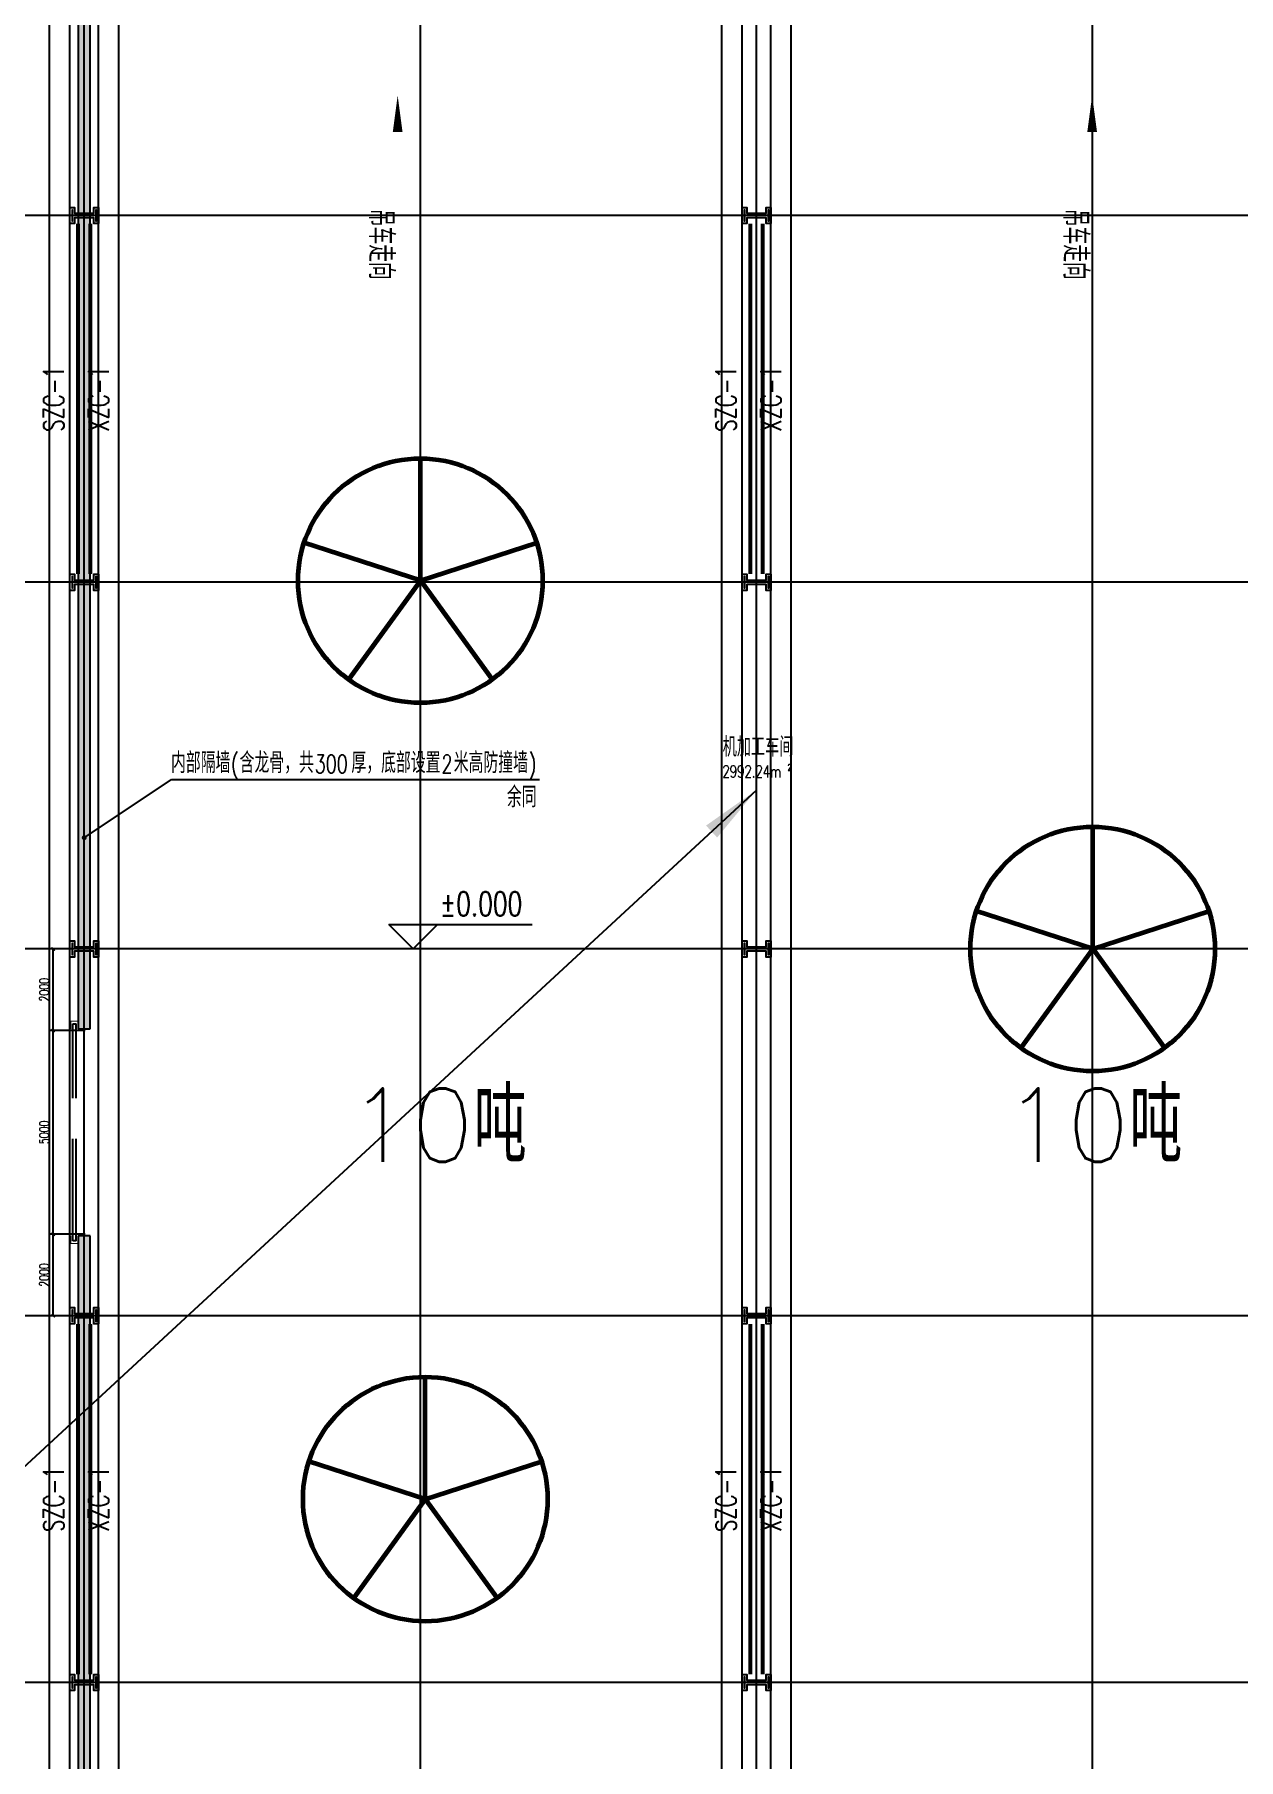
# Model space of a CAD drawing. Extents: x -954573 to 446329, y 489853 to 1226784.
# Drawn here: x -178675 to -149125, y 766930 to 809261 of the extents above; entities that cross this region are included whole.
import ezdxf
from ezdxf.enums import TextEntityAlignment as Align

# ---------------------------------------------------------------- set-up
doc = ezdxf.new("R2010")
doc.units = 0
doc.header["$LTSCALE"] = 10
doc.header["$MEASUREMENT"] = 0
for name, pattern in [('10平面$0$10平面$0$DASH', [0.35, 0.25, -0.1]), ('10平面$0$CENTER', [2, 1.25, -0.25, 0.25, -0.25]), ('10平面$0$DOTE', [2.42, 2, -0.2, 0.02, -0.2]), ('10平面$1$DASH', [0.35, 0.25, -0.1])]:
    doc.linetypes.add(name, pattern=pattern)
doc.layers.get('Defpoints').update_dxf_attribs({"color": 210})
for name, color, linetype in [('10平面$0$10平面$0$WINDOW', 8, 'Continuous'), ('10平面$0$A-AXIS-DOTE', 8, '10平面$0$DOTE'), ('10平面$0$A-AXIS-DP', 8, 'Continuous'), ('10平面$0$A-HATCH-2', 8, 'Continuous'), ('10平面$0$A-LIN-V', 8, 'Continuous'), ('10平面$0$A-SFCE', 8, 'Continuous'), ('10平面$0$A-WINDOW', 8, 'Continuous'), ('10平面$0$A-加建区域', 252, 'Continuous'), ('10平面$0$AS-WALL', 8, 'Continuous'), ('10平面$0$DIM_SYMB', 8, 'Continuous'), ('10平面$0$PUB_HATCH', 8, 'Continuous'), ('10平面$0$PUB_TEXT', 8, 'Continuous'), ('10平面$0$建-房间', 8, 'Continuous'), ('10平面$0$建-标高', 8, 'Continuous'), ('10平面$0$建-箭头', 8, 'Continuous'), ('A-LIN-V', 9, 'Continuous'), ('建-引出', 3, 'Continuous')]:
    doc.layers.add(name, color=color, linetype=linetype)
for name, color, linetype, lineweight in [('10平面$0$S-col', 2, 'Continuous', 0), ('10平面$0$THIN', 7, 'Continuous', 0), ('10平面$0$柱间支撑', 6, '10平面$0$CENTER', 0)]:
    doc.layers.add(name, color=color, linetype=linetype, lineweight=lineweight)
doc.styles.add('10平面$0$_TCH_DIM', font='SIMPLEX', dxfattribs={"bigfont": 'GBCBIG'})
doc.styles.add('10平面$0$_TCH_DIM_T3', font='SIMPLEX', dxfattribs={"width": 0.705882, "bigfont": 'GBCBIG'})
doc.styles.add('10平面$0$A-AREA', font='SIMPLEX', dxfattribs={"bigfont": 'GBCBIG'})
doc.styles.add('10平面$0$A-STANDARD', font='SIMPLEX', dxfattribs={"bigfont": 'GBCBIG'})
doc.styles.add('10平面$0$TSSD_Rein', font='tj-romans1.shx', dxfattribs={"width": 0.7, "bigfont": 'tj-hztxt.shx'})
doc.dimstyles.new('10平面$0$_TCH_ARCH&&80', dxfattribs={"dimtxt": 238, "dimasz": 80, "dimexe": 80, "dimexo": 80, "dimgap": 101, "dimtad": 1, "dimdec": 0, "dimzin": 0, "dimdsep": 46, "dimtxsty": '10平面$0$_TCH_DIM_T3', "dimblk": '10平面$0$_ArchTick', "dimcen": 0.09, "dimclrt": 7, "dimazin": 2, "dimtfac": 1, "dimtdec": 0, "dimtix": 1, "dimtmove": 2, "dimatfit": 3, "dimfxl": 0, "dimtolj": 1, "dimtzin": 0, "dimarcsym": 0})
pattern_1 = [(45, (25.49, 21.51), (-75.000002, 75.000002), [24, -82.06602]), (135, (192.46, 21.51), (-75.000002, -75.000002), [24, -82.06602])]

# ---------------------------------------------------------------- blocks, each defined once
blk = doc.blocks.new('10平面$0$dote')
at = {"layer": '10平面$0$A-AXIS-DOTE'}
for p, q in [((43282.2, -69003), (43282.2, 36662.3)), ((51532.2, -69160), (51532.2, 36662.3)), ((59782.2, -68993.9), (59782.2, 36662.3)), ((68032.2, -69160), (68032.2, 36662.3)), ((76282.2, 0), (-41310, 0)), ((76282.2, -9000), (-41310, -9000)), ((76282.2, -18000), (-41310, -18000)), ((76282.2, -27000), (-41310, -27000)), ((76282.2, -36000), (-41310, -36000))]:
    blk.add_line(p, q, dxfattribs=at)
blk = doc.blocks.new('10平面$0$G$C1A8DA1F8')
at = {"color": 2, "style": '10平面$0$A-STANDARD'}
blk.add_text('10吨', height=1800, dxfattribs=at).set_placement((-2536, -801))
blk = doc.blocks.new('10平面$0$_FZH')
at = {"layer": '10平面$0$A-HATCH-2'}
blk.add_lwpolyline([(-0.437, -0.25), (-0.437, 0.25), (-0.297, 0.25), (-0.297, 0.067), (0.298, 0.067), (0.298, 0.25), (0.438, 0.25), (0.438, -0.25), (0.298, -0.25), (0.298, -0.068), (-0.297, -0.068), (-0.297, -0.25)], close=True, dxfattribs=at)
at = {"layer": '10平面$0$S-col'}
blk.add_lwpolyline([(-0.375, -0.188), (-0.375, 0.187), (-0.36, 0.187), (-0.36, 0.005), (0.36, 0.005), (0.36, 0.187), (0.375, 0.187), (0.375, -0.188), (0.36, -0.188), (0.36, -0.005), (-0.36, -0.005), (-0.36, -0.188)], close=True, dxfattribs=at)
blk = doc.blocks.new('10平面$0$w4234324')
at = {"xscale": 800.0000000000005, "yscale": 800.0000000000005, "zscale": 800.0000000000005}
for p in [(-177454, 804820), (-160954, 804820), (-177454, 795820), (-160954, 795820), (-177454, 786820), (-160954, 786820), (-177454, 777820), (-160954, 777820), (-177454, 768820), (-160954, 768820)]:
    blk.add_blockref('10平面$0$_FZH', p, dxfattribs=at)
blk = doc.blocks.new('10平面$0$3243243')
at = {"layer": '10平面$0$A-HATCH-2', "linetype": '10平面$1$DASH'}
for p, q in [((-178304.2, 741520), (-178304.2, 832220)), ((-177804.2, 741520), (-177804.2, 832220)), ((-177104.2, 741520), (-177104.2, 832220)), ((-176604.2, 741520), (-176604.2, 832220)), ((-161804.2, 741520), (-161804.2, 832220)), ((-161304.2, 741520), (-161304.2, 832220)), ((-160604.2, 741520), (-160604.2, 832220)), ((-160104.2, 741520), (-160104.2, 832220))]:
    blk.add_line(p, q, dxfattribs=at)
blk = doc.blocks.new('10平面$0$w4324324')
at = {"layer": '10平面$0$A-HATCH-2', "lineweight": 60}
for q in [(-1694760, 686605), (-1697614, 684532), (-1691907, 684532), (-1696524, 681178), (-1692997, 681178)]:
    blk.add_line((-1694760, 683605), q, dxfattribs=at)
blk.add_circle((-1694760, 683605), 3000, dxfattribs=at)
blk = doc.blocks.new('10平面$0$w423432')
at = {"layer": '10平面$0$A-LIN-V'}
for p in [(0, -26961), (16500, -36000), (120, -49500)]:
    blk.add_blockref('10平面$0$w4324324', p, dxfattribs=at)
blk = doc.blocks.new('10平面$0$23124232432')
at = {"layer": '10平面$0$柱间支撑', "const_width": 100}
for points in [[(-177604, 804620), (-177604, 796020)], [(-177304, 804620), (-177304, 796020)], [(-161104, 804620), (-161104, 796020)], [(-160804, 804620), (-160804, 796020)], [(-177604, 777620), (-177604, 769020)], [(-177304, 777620), (-177304, 769020)], [(-161104, 777620), (-161104, 769020)], [(-160804, 777620), (-160804, 769020)]]:
    blk.add_lwpolyline(points, dxfattribs=at)
at = {"layer": '10平面$0$THIN', "style": '10平面$0$TSSD_Rein', "width": 0.7}
for s, p in [('SZC-1', (-177804, 800320)), ('XZC-1', (-176700, 800320)), ('SZC-1', (-161304, 800320)), ('XZC-1', (-160200, 800320)), ('SZC-1', (-177804, 773320)), ('XZC-1', (-176700, 773320)), ('SZC-1', (-161304, 773320)), ('XZC-1', (-160200, 773320))]:
    blk.add_text(s, height=500, rotation=90, dxfattribs=at).set_placement(p, align=Align.BOTTOM_CENTER)
blk = doc.blocks.new('10平面$0$3333')
at = {"layer": '10平面$0$A-SFCE', "const_width": 20}
blk.add_lwpolyline([(-227064, 766320), (-227064, 766510), (-227244, 766510), (-227244, 766320)], dxfattribs=at)
blk = doc.blocks.new('10平面$0$34242343243')
at = {"layer": '10平面$0$A-SFCE'}
blk.add_blockref('10平面$0$3333', (49460, 18538), dxfattribs=at)
at = {"layer": '10平面$0$A-SFCE', "xscale": -1, "rotation": 180}
blk.add_blockref('10平面$0$3333', (49460, 1546102), dxfattribs=at)
blk = doc.blocks.new('10平面$0$10平面$0$$DorLib2D$00000126')
at = {"color": 0, "linetype": 'Continuous'}
for p, q in [((-0.532, 0.5), (-0.532, 0.9)), ((0.532, 0.9), (0.532, 0.5))]:
    blk.add_line(p, q, dxfattribs=at)
at = {"color": 0, "linetype": '10平面$0$10平面$0$DASH'}
for p, q in [((-0.532, 0.9), (0.532, 0.9)), ((-0.532, 0.5), (0.532, 0.5))]:
    blk.add_line(p, q, dxfattribs=at)
blk = doc.blocks.new('10平面$0$423432433333')
at = {"layer": '10平面$0$PUB_HATCH'}
h = blk.add_hatch(dxfattribs=at)
h.set_pattern_fill('石膏板', color=256, scale=30, style=0)
h.set_pattern_definition(pattern_1)
h.paths.add_polyline_path([(-174610, 784908), (-174610, 829870), (-174910, 829870), (-174910, 784908)])
h = blk.add_hatch(dxfattribs=at)
h.set_pattern_fill('石膏板', color=256, scale=30, style=0)
h.set_pattern_definition(pattern_1)
h.paths.add_polyline_path([(-174910, 779832), (-174910, 743870), (-174610, 743870), (-174610, 779832)])
at = {"layer": '10平面$0$AS-WALL'}
for p, q in [((-174910, 829870), (-174910, 784908)), ((-174610, 784908), (-174610, 829870)), ((-174910, 784908), (-174610, 784908)), ((-174910, 779832), (-174910, 743870)), ((-174610, 779832), (-174910, 779832)), ((-174610, 743870), (-174610, 779832))]:
    blk.add_line(p, q, dxfattribs=at)
at = {"layer": '10平面$0$10平面$0$WINDOW', "xscale": -5000, "yscale": -200, "zscale": 200, "rotation": 270.0000000009372}
blk.add_blockref('10平面$0$10平面$0$$DorLib2D$00000126', (-174860, 782370), dxfattribs=at)
blk = doc.blocks.new('10平面$0$_ArchTick')
at = {"color": 0, "linetype": 'ByBlock', "const_width": 0.4}
blk.add_lwpolyline([(-0.5, -0.5), (0.5, 0.5)], dxfattribs=at)
blk = doc.blocks.new('*D4340')
at = {"layer": '10平面$0$A-AXIS-DP', "color": 0, "lineweight": -2}
for p, q in [((-177434, 779820), (-178295, 779820)), ((-178215, 777820), (-178215, 779820)), ((-177434, 777820), (-178295, 777820))]:
    blk.add_line(p, q, dxfattribs=at)
at = {"layer": 'Defpoints', "color": 0}
for p in [(-178215, 779820), (-177354, 779820), (-177354, 777820)]:
    blk.add_point(p, dxfattribs=at)
at = {"layer": '10平面$0$A-AXIS-DP', "color": 0, "lineweight": -2, "xscale": 80, "yscale": 80, "zscale": 80}
for p, rotation in [((-178215, 779820), 90), ((-178215, 777820), 270)]:
    blk.add_blockref('10平面$0$_ArchTick', p, dxfattribs=dict(at, rotation=rotation))
at = {"layer": '10平面$0$A-AXIS-DP', "color": 7, "insert": (-178435, 778820), "char_height": 238, "attachment_point": 5, "rotation": 90, "style": '10平面$0$_TCH_DIM_T3'}
blk.add_mtext('\\A1;2000', dxfattribs=at)
blk = doc.blocks.new('*D4341')
at = {"layer": '10平面$0$A-AXIS-DP', "color": 0, "lineweight": -2}
for p, q in [((-177434, 784820), (-178295, 784820)), ((-178215, 779820), (-178215, 784820)), ((-177434, 779820), (-178295, 779820))]:
    blk.add_line(p, q, dxfattribs=at)
at = {"layer": 'Defpoints', "color": 0}
for p in [(-178215, 784820), (-177354, 784820), (-177354, 779820)]:
    blk.add_point(p, dxfattribs=at)
at = {"layer": '10平面$0$A-AXIS-DP', "color": 0, "lineweight": -2, "xscale": 80, "yscale": 80, "zscale": 80}
for p, rotation in [((-178215, 784820), 90), ((-178215, 779820), 270)]:
    blk.add_blockref('10平面$0$_ArchTick', p, dxfattribs=dict(at, rotation=rotation))
at = {"layer": '10平面$0$A-AXIS-DP', "color": 7, "insert": (-178435, 782320), "char_height": 238, "attachment_point": 5, "rotation": 90, "style": '10平面$0$_TCH_DIM_T3'}
blk.add_mtext('\\A1;5000', dxfattribs=at)
blk = doc.blocks.new('*D4342')
at = {"layer": '10平面$0$A-AXIS-DP', "color": 0, "lineweight": -2}
for p, q in [((-177434, 786820), (-178295, 786820)), ((-178215, 784820), (-178215, 786820)), ((-177434, 784820), (-178295, 784820))]:
    blk.add_line(p, q, dxfattribs=at)
at = {"layer": 'Defpoints', "color": 0}
for p in [(-178215, 786820), (-177354, 786820), (-177354, 784820)]:
    blk.add_point(p, dxfattribs=at)
at = {"layer": '10平面$0$A-AXIS-DP', "color": 0, "lineweight": -2, "xscale": 80, "yscale": 80, "zscale": 80}
for p, rotation in [((-178215, 786820), 90), ((-178215, 784820), 270)]:
    blk.add_blockref('10平面$0$_ArchTick', p, dxfattribs=dict(at, rotation=rotation))
at = {"layer": '10平面$0$A-AXIS-DP', "color": 7, "insert": (-178435, 785820), "char_height": 238, "attachment_point": 5, "rotation": 90, "style": '10平面$0$_TCH_DIM_T3'}
blk.add_mtext('\\A1;2000', dxfattribs=at)
blk = doc.blocks.new('10平面')
at = {"layer": '10平面$0$DIM_SYMB'}
for p, q in [((-177454.2, 789550), (-175314.2, 790980)), ((-177454.2, 789550), (-175314.2, 790980)), ((-175314.2, 790980), (-166280, 790980))]:
    blk.add_line(p, q, dxfattribs=at)
at = {"layer": '10平面$0$DIM_SYMB', "const_width": 60}
blk.add_lwpolyline([(-177479.1, 789533.3, 1), (-177429.2, 789566.7, 1)], format="xyb", close=True, dxfattribs=at)
blk.add_lwpolyline([(-177479.1, 789533.3, 1), (-177429.2, 789566.7, 1)], format="xyb", close=True, dxfattribs=at)
at = {"layer": '10平面$0$建-标高'}
for p, q in [((-169380.6, 786820), (-169980.6, 787420)), ((-169980.6, 787420), (-166460.6, 787420)), ((-169380.6, 786820), (-168780.6, 787420))]:
    blk.add_line(p, q, dxfattribs=at)
at = {"layer": '10平面$0$建-箭头'}
for points in [[(-169761.4, 800865, 0, 0, 0), (-169761.4, 807765, 0, 240, 0), (-169761.4, 806865, 0, 0, 0)], [(-152716.4, 800865, 0, 0, 0), (-152716.4, 807765, 0, 240, 0), (-152716.4, 806865, 0, 0, 0)], [(-169761.4, 769259.4, 0, 0, 0), (-169761.4, 762359.4, 0, 240, 0), (-169761.4, 763259.4, 0, 0, 0)], [(-152716.4, 769259.4, 0, 0, 0), (-152716.4, 762359.4, 0, 240, 0), (-152716.4, 763259.4, 0, 0, 0)]]:
    blk.add_lwpolyline(points, format="xyseb", dxfattribs=at)
for p in [(-168440, 782400), (-152350, 782400)]:
    blk.add_blockref('10平面$0$G$C1A8DA1F8', p)
at = {"layer": '10平面$0$A-AXIS-DP'}
blk.add_blockref('10平面$0$3243243', (0, 0), dxfattribs=at)
at = {"layer": '10平面$0$A-LIN-V'}
blk.add_blockref('10平面$0$w423432', (1525556.2, 139215), dxfattribs=at)
at = {"layer": '10平面$0$A-WINDOW'}
blk.add_blockref('10平面$0$w4234324', (0, 0), dxfattribs=at)
at = {"layer": '10平面$0$A-加建区域'}
blk.add_blockref('10平面$0$423432433333', (-2694.2, -50), dxfattribs=at)
at = {"layer": '10平面$0$AS-WALL'}
blk.add_blockref('10平面$0$dote', (-220736.4, 804820), dxfattribs=at)
at = {"layer": '10平面$0$DIM_SYMB'}
blk.add_blockref('10平面$0$34242343243', (0, 0), dxfattribs=at)
at = {"layer": '10平面$0$柱间支撑'}
blk.add_blockref('10平面$0$23124232432', (0, 0), dxfattribs=at)
at = {"layer": '10平面$0$PUB_TEXT', "style": '10平面$0$_TCH_DIM'}
for s, p in [('内部隔墙', (-175324.8, 791137.5)), ('含龙骨，共', (-173640.4, 791137.5)), ('厚，底部设置', (-170897.3, 791137.5)), ('米高防撞墙', (-168385.6, 791137.5)), ('余同', (-167079.8, 790297.5))]:
    blk.add_text(s, height=506.38, dxfattribs=at).set_placement(p)
at = {"layer": '10平面$0$PUB_TEXT', "width": 0.705882}
for s, height, style, p in [('(', 446.2, '10平面$0$_TCH_DIM', (-173850.4, 791137.5)), (')', 446.2, '10平面$0$_TCH_DIM', (-166542.5, 791137.5)), ('300', 446.25, '10平面$0$_TCH_DIM', (-171797.3, 791137.5)), ('2', 446.2, '10平面$0$_TCH_DIM', (-168685.6, 791137.5)), ('%%P0.000', 595, '10平面$0$A-STANDARD', (-168720.6, 787630))]:
    blk.add_text(s, height=height, dxfattribs=dict(at, style=style)).set_placement(p)
at = {"layer": '10平面$0$建-房间', "style": '10平面$0$A-AREA'}
blk.add_text('机加工车间', height=482.27, dxfattribs=at).set_placement((-161784, 791540))
at = {"layer": '10平面$0$建-房间', "style": '10平面$0$A-AREA', "width": 0.705882}
for s, height, p in [('2992.24m', 297.5, (-161789.2, 791028.1)), ('2', 148.8, (-160189.2, 791203.1))]:
    blk.add_text(s, height=height, dxfattribs=at).set_placement(p)
at = {"layer": '10平面$0$建-箭头', "color": 7, "style": '10平面$0$A-STANDARD'}
for p in [(-170466.4, 804982.3), (-153421.4, 804982.3)]:
    blk.add_text('吊车走向', height=604.44, rotation=270, dxfattribs=at).set_placement(p)
at = {"layer": '10平面$0$A-AXIS-DP'}
for p1, p2, picture, middle in [((-177354.2, 784820), (-177354.2, 786820), '*D4342', (-178434.8, 785820)), ((-177354.2, 779820), (-177354.2, 784820), '*D4341', (-178434.8, 782320)), ((-177354.2, 777820), (-177354.2, 779820), '*D4340', (-178434.8, 778820))]:
    dim = blk.add_aligned_dim(p1=p1, p2=p2, distance=860.7, dimstyle='10平面$0$_TCH_ARCH&&80', dxfattribs=at)
    dim.commit()
    dim.dimension.update_dxf_attribs({"geometry": picture, "text_midpoint": middle})

msp = doc.modelspace()

# ---------------------------------------------------------------- block references
at = {"layer": 'A-LIN-V'}
msp.add_blockref('10平面', (0, 0), dxfattribs=at)

# ---------------------------------------------------------------- next in the draw order: hatches: boundary and pattern name
at = {"layer": '建-引出'}
msp.add_hatch(color=256, dxfattribs=at).paths.add_polyline_path([(-160954.2, 790720), (-162191.7, 789849), (-161920.3, 789555.2)], flags=17)

# ---------------------------------------------------------------- next in the draw order: linework, layer by layer
msp.add_line((-160954.2, 790720), (-208743.8, 746570), dxfattribs=at)

doc.saveas('drawing.dxf')
